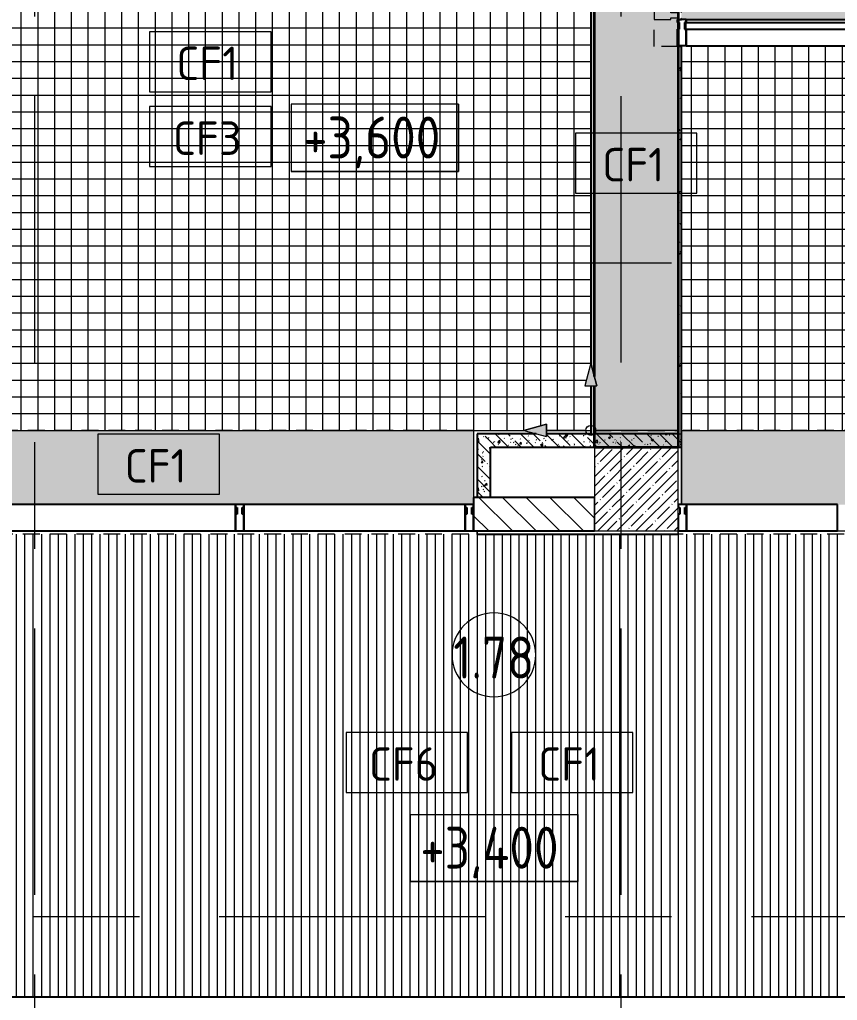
# Model space of a CAD drawing. Header units: millimetres. Extents: x 81676 to 276943, y -8553 to 29000.
# Drawn here: x 107120 to 112000, y 10600 to 16450 of the extents above; entities that cross this region are included whole.
import ezdxf

# ---------------------------------------------------------------- set-up
doc = ezdxf.new("R2010")
doc.units = ezdxf.units.MM
doc.linetypes.add('200_ШТРИХ__ш1_п0_6_', pattern=[160, 100, -60])
doc.linetypes.add('Осевая', pattern=[3175, 635, -476.25, 1587.5, -476.25])
for name, color, linetype, lineweight in [('A-AREA-IDEN', 7, 'Continuous', 9), ('A-CLNG', 7, 'Continuous', 9), ('A-CLNG-1', 7, 'Continuous', 13), ('A-CLNG-IDEN', 7, 'Continuous', 9), ('A-DETL-GENF', 7, 'Continuous', 9), ('A-DETL-MBND', 7, '200_ШТРИХ__ш1_п0_6_', 9), ('A-DETL-MBND-1', 7, 'Continuous', 9), ('A-FLOR', 7, 'Continuous', 9), ('A-FLOR-1', 7, 'Continuous', 35), ('A-GLAZ-CWMG', 7, 'Continuous', 9), ('A-GLAZ-CWMG-1', 7, 'Continuous', 25), ('A-WALL', 7, 'Continuous', 9), ('G-ANNO-DIMS', 7, 'Continuous', 9), ('I-WALL', 7, 'Continuous', 9), ('S-COLS', 7, 'Continuous', 9), ('Оси-2', 7, 'Осевая', 9)]:
    doc.layers.add(name, color=color, linetype=linetype, lineweight=lineweight)
doc.layers.add('A-WALL-2', color=7, linetype='Continuous', lineweight=25, true_color=0x3c3c3c)
doc.layers.add('A-WALL-FNSH-2', color=7, linetype='Continuous', lineweight=13, true_color=0x3c3c3c)
doc.styles.add('GOST Common', font='GOST_Common.ttf', dxfattribs={"width": 0.9, "height": 250})
doc.styles.add('GOST Common_1', font='GOST_Common.ttf', dxfattribs={"height": 200})
pattern_1 = [(45, (0, 0), (-57.024626, 57.024626), []), (45, (57.025, 0), (-57.024626, 57.024626), [100.806, -20.161, 3.353, -16.808])]
pattern_2 = [(135, (0, 0), (-75.43415, -75.43415), [106.68, -17.78, 3.556, -17.78]), (135, (0, 75.39), (-75.43415, -75.43415), []), (50, (0, 0), (127.52922, -11.15758), [13.335, -146.685]), (355, (0, 0), (-24.66966, 133.74002), [10.668, -117.348]), (100.451, (10.63, -0.93), (102.85973, 122.58178), [11.333, -124.663]), (46.184, (0, 35.56), (189.75516, -29.43036), [20.002, -220.027]), (96.636, (15.81, 33.1), (166.1822, 173.1996), [17, -186.995]), (351.184, (0, 35.56), (166.18393, 173.19757), [16.002, -176.022]), (21, (17.78, 26.67), (106.130265, -71.58603), [13.335, -146.685]), (326, (17.78, 26.67), (43.26188, 128.93175), [10.668, -117.348]), (71.451, (26.62, 20.7), (149.39198, 57.34505), [11.333, -124.663]), (37.5, (0, 0), (2.162228, 59.188357), [3.353, -112.573, 3.353, -115.773, -117.793]), (37.5, (0, 0), (2.162228, 59.188357), [-235.052, 3.353, -114.44]), (7.5, (0, 0), (46.773857, 70.126152), [3.353, -64.567, 3.353, -109.906, -44.894]), (7.5, (0, 0), (46.773857, 70.126152), [-181.178, 3.353, -41.542]), (327.5, (-39.65, 0), (94.913671, -4.010093), [3.353, -41.097, 3.353, -135.331, -184.023]), (327.5, (-39.65, 0), (94.913671, -4.010093), [-183.134, 3.353, -180.67]), (317.5, (-57.43, 0), (103.69057, 17.79882), [3.353, -54.432, 3.353, -88.748, -130.683]), (317.5, (-57.43, 0), (103.69057, 17.79882), [-149.885, 3.353, -127.33])]
pattern_3 = [(0, (0, 0), (121.92, 30.48), [10.058, -81.382, 10.058, -81.382, -487.68]), (0, (0, 0), (121.92, 30.48), [-182.88, 10.058, -172.822, 10.058, -81.382, -213.36]), (0, (0, 0), (121.92, 30.48), [-457.2, 10.058, -50.902, 10.058, -142.342]), (120, (45.72, 15.24), (-87.356454, 90.345817), [10.058, -81.382, 10.058, -81.382, -487.68]), (120, (45.72, 15.24), (-87.356454, 90.345817), [-182.88, 10.058, -172.822, 10.058, -81.382, -213.36]), (120, (45.72, 15.24), (-87.356454, 90.345817), [-457.2, 10.058, -50.902, 10.058, -142.342]), (240, (60.96, 76.2), (-34.563546, -120.825817), [10.058, -81.382, 10.058, -81.382, -487.68]), (240, (60.96, 76.2), (-34.563546, -120.825817), [-182.88, 10.058, -172.822, 10.058, -81.382, -213.36]), (240, (60.96, 76.2), (-34.563546, -120.825817), [-457.2, 10.058, -50.902, 10.058, -142.342])]

# ---------------------------------------------------------------- blocks, each defined once
blk = doc.blocks.new('Прямоугольный импост - Импост структурный с накладкой - 160мм Темный-32472260-План потолков с обозначением видов отделки и геометрии 1 этажа в осях 23_1-33')
at = {"layer": 'A-GLAZ-CWMG'}
for p, q in [((111097, 16393), (111097, 16433)), ((112372, 16433), (112372, 16393))]:
    blk.add_line(p, q, dxfattribs=at)
at = {"layer": 'A-GLAZ-CWMG-1'}
for p, q in [((111097, 16433), (111097, 16450)), ((111097, 16450), (112372, 16450)), ((112372, 16433), (112372, 16450)), ((111097, 16433), (112372, 16433)), ((111097, 16293), (111097, 16393)), ((111097, 16393), (112372, 16393)), ((112372, 16393), (112372, 16293)), ((111097, 16293), (112372, 16293))]:
    blk.add_line(p, q, dxfattribs=at)
blk = doc.blocks.new('Прямоугольный импост - Импост структурный с накладкой - 160мм Темный-32354017-План потолков с обозначением видов отделки и геометрии 1 этажа в осях 23_1-33')
at = {"layer": 'A-GLAZ-CWMG-1'}
for p, q in [((106660, 13557), (106660, 13540)), ((108409, 13557), (106660, 13557)), ((106660, 13540), (106660, 13500)), ((108409, 13540), (108409, 13557)), ((108409, 13500), (108409, 13540)), ((106660, 13500), (106660, 13400)), ((108409, 13400), (108409, 13500)), ((106660, 13400), (108409, 13400))]:
    blk.add_line(p, q, dxfattribs=at)
blk = doc.blocks.new('Прямоугольный импост - Импост структурный с накладкой - 160мм Темный-V4-План потолков с обозначением видов отделки и геометрии 1 этажа в осях 23_1-33')
at = {"layer": 'A-GLAZ-CWMG-1'}
for p, q in [((0, 17), (-50, 17)), ((-50, 17), (-50, 0)), ((-50, 0), (-40, 0)), ((-40, 0), (-40, -40)), ((-10, -40), (-10, 0)), ((-10, 0), (0, 0)), ((0, 0), (0, 17)), ((-40, -40), (-50, -40)), ((-50, -40), (-50, -140)), ((0, -40), (-10, -40)), ((0, -140), (0, -40)), ((-50, -140), (0, -140))]:
    blk.add_line(p, q, dxfattribs=at)
blk = doc.blocks.new('Прямоугольный импост - Импост структурный с накладкой - 160мм Темный-32354019-План потолков с обозначением видов отделки и геометрии 1 этажа в осях 23_1-33')
at = {"layer": 'A-GLAZ-CWMG-1'}
for p, q in [((108459, 13557), (108459, 13540)), ((109779, 13557), (108459, 13557)), ((108459, 13540), (108459, 13500)), ((109779, 13540), (109779, 13557)), ((109779, 13500), (109779, 13540)), ((108459, 13500), (108459, 13400)), ((109779, 13400), (109779, 13500)), ((108459, 13400), (109779, 13400))]:
    blk.add_line(p, q, dxfattribs=at)
blk = doc.blocks.new('Прямоугольный импост - Импост структурный с накладкой - 160мм Темный-32354999-План потолков с обозначением видов отделки и геометрии 1 этажа в осях 23_1-33')
at = {"layer": 'A-GLAZ-CWMG-1'}
for p, q in [((111100, 13557), (111100, 13540)), ((112000.4, 13557), (111100, 13557)), ((111100, 13540), (111100, 13500)), ((112000.4, 13540), (112000.4, 13557)), ((112000.4, 13500), (112000.4, 13540)), ((111100, 13500), (111100, 13400)), ((112000.4, 13400), (112000.4, 13500)), ((111100, 13400), (112000.4, 13400))]:
    blk.add_line(p, q, dxfattribs=at)
blk = doc.blocks.new('Прямоугольный импост - Импост структурный с накладкой - 160мм Темный-32356297-План потолков с обозначением видов отделки и геометрии 1 этажа в осях 23_1-33')
at = {"layer": 'A-DETL-MBND'}
for p, q in [((-50, 40), (-50, 140)), ((-50, 140), (0, 140)), ((0, 140), (0, 40)), ((-40, 40), (-50, 40)), ((-50, -3), (-50, 0)), ((-50, 0), (-40, 0)), ((-40, 0), (-40, 40)), ((0, 40), (-10, 40)), ((-10, 40), (-10, 0)), ((-10, 0), (0, 0))]:
    blk.add_line(p, q, dxfattribs=at)
blk = doc.blocks.new('Прямоугольный импост - Импост структурный с накладкой - 160мм Темный-V11-План потолков с обозначением видов отделки и геометрии 1 этажа в осях 23_1-33')
at = {"layer": 'A-GLAZ-CWMG-1'}
for p, q in [((-25, 0), (-25, 17)), ((-25, 17), (25, 17)), ((-15, 0), (-25, 0)), ((-15, -40), (-15, 0)), ((25, 0), (15, 0)), ((15, 0), (15, -40)), ((25, 17), (25, 0)), ((-25, -140), (-25, -40)), ((-25, -40), (-15, -40)), ((15, -40), (25, -40)), ((25, -40), (25, -140)), ((25, -140), (-25, -140))]:
    blk.add_line(p, q, dxfattribs=at)
blk = doc.blocks.new('Прямоугольный импост - Импост структурный с накладкой - 160мм Темный-V10-План потолков с обозначением видов отделки и геометрии 1 этажа в осях 23_1-33')
at = {"layer": 'A-GLAZ-CWMG-1'}
for p, q in [((-50, 0), (-50, 17)), ((-50, 17), (0, 17)), ((-40, 0), (-50, 0)), ((-40, -40), (-40, 0)), ((0, 0), (-10, 0)), ((-10, 0), (-10, -40)), ((0, 17), (0, 0)), ((-50, -140), (-50, -40)), ((-50, -40), (-40, -40)), ((-10, -40), (0, -40)), ((0, -40), (0, -140)), ((0, -140), (-50, -140))]:
    blk.add_line(p, q, dxfattribs=at)
blk = doc.blocks.new('Прямоугольный импост - Импост структурный с накладкой - 160мм Темный-V12-План потолков с обозначением видов отделки и геометрии 1 этажа в осях 23_1-33')
at = {"layer": 'A-GLAZ-CWMG-1'}
for p, q in [((-50, 17), (-23, 17)), ((-50, 17), (-50, 0)), ((-50, 0), (-40, 0)), ((-40, 0), (-40, -40)), ((0, 17), (-23, 17)), ((-10, 0), (0, 0)), ((-10, 0), (-10, -40)), ((0, 0), (0, 17)), ((-40, -40), (-50, -40)), ((-50, -40), (-50, -140)), ((0, -40), (-10, -40)), ((0, -140), (0, -40)), ((-50, -140), (0, -140))]:
    blk.add_line(p, q, dxfattribs=at)
blk = doc.blocks.new('Начало раскладки_красным - Начало раскладки_красным-26104805-План потолков с обозначением видов отделки и геометрии 1 этажа в осях 23_1-33')
at = {"layer": 'A-DETL-GENF'}
for points in [[(-36.2, 264.8), (36.2, 264.8), (0, 400)], [(-264.8, -36.2), (-264.8, 36.2), (-400, 0)]]:
    blk.add_hatch(color=256, dxfattribs=at).paths.add_polyline_path(points)
for p, q in [((0, 400), (-36.2, 264.8)), ((0, 400), (-36.2, 264.8)), ((36.2, 264.8), (0, 400)), ((0, 400), (36.2, 264.8)), ((-36.2, 264.8), (36.2, 264.8)), ((-36.2, 264.8), (36.2, 264.8)), ((0, 30), (0, 264.8)), ((-264.8, 36.2), (-400, 0)), ((-400, 0), (-264.8, 36.2)), ((-400, 0), (-264.8, -36.2)), ((-400, 0), (-264.8, -36.2)), ((-264.8, -36.2), (-264.8, 36.2)), ((-264.8, 36.2), (-264.8, -36.2)), ((-30, 0), (-264.8, 0))]:
    blk.add_line(p, q, dxfattribs=at)
blk.add_circle((0, 0), 30, dxfattribs=at)
blk = doc.blocks.new('Марка_Помещения - Номер-25198446-План потолков с обозначением видов отделки и геометрии 1 этажа в осях 23_1-33')
at = {"layer": 'A-AREA-IDEN'}
for start, end in [(360, 180), (180, 360)]:
    blk.add_arc((0, 0), 2.5, start, end, dxfattribs=at)
blk = doc.blocks.new('М_потолков - Марка_ Имя типа-25382930-План потолков с обозначением видов отделки и геометрии 1 этажа в осях 23_1-33')
at = {"layer": 'A-CLNG-IDEN'}
for p, q in [((3.625, 1.984375), (-3.625, 1.984375)), ((-3.625, 1.984375), (-3.625, -1.59375)), ((3.625, -1.59375), (3.625, 1.984375)), ((-3.625, -1.59375), (3.625, -1.59375))]:
    blk.add_line(p, q, dxfattribs=at)
blk = doc.blocks.new('М_потолков - Марка_ Имя типа 2-25382932-План потолков с обозначением видов отделки и геометрии 1 этажа в осях 23_1-33')
at = {"layer": 'A-CLNG-IDEN'}
for p, q in [((3.625, 1.984375), (-3.625, 1.984375)), ((-3.625, 1.984375), (-3.625, -1.59375)), ((3.625, -1.59375), (3.625, 1.984375)), ((-3.625, -1.59375), (3.625, -1.59375))]:
    blk.add_line(p, q, dxfattribs=at)
blk = doc.blocks.new('Высотные отметки - 10х4_h_-17668695-План потолков с обозначением видов отделки и геометрии 1 этажа в осях 23_1-33')
at = {"layer": 'G-ANNO-DIMS'}
for p, q in [((-5, 4), (-5, 0)), ((5, 4), (-5, 4)), ((5, 4), (-5, 4)), ((-5, 4), (-5, 0)), ((5, 4), (5, 0)), ((5, 0), (5, 4)), ((5, 0), (-5, 0)), ((-5, 0), (5, 0))]:
    blk.add_line(p, q, dxfattribs=at)

msp = doc.modelspace()

# ---------------------------------------------------------------- hatches: boundary and pattern name
at = {"layer": 'A-CLNG'}
h = msp.add_hatch(dxfattribs=at)
h.set_pattern_fill('FP_4', color=256, style=0, pattern_type=2)
h.set_pattern_definition([(45, (0, 0), (-70.71068, 70.71068), []), (135, (0, 0), (-70.71068, -70.71068), [])])
h.paths.add_polyline_path([(111070, 16450), (111070, 18600), (111050, 18600), (111050, 16450)])
at = {"layer": 'A-DETL-MBND'}
h = msp.add_hatch(dxfattribs=at)
h.set_pattern_fill('FP_25', color=256, style=0, pattern_type=2)
h.set_pattern_definition([(0, (109530, 16300), (0, 100), []), (90, (109530, 16300), (-100, 6e-15), [])])
h.paths.add_polyline_path([(116121, 13620), (117390.9, 13620), (117525.2, 13656.1), (117525.3, 13620), (117790, 13620), (117790, 13884.8), (117753.6, 13884.7), (117790, 14020), (117790, 16229), (116120.4, 16229), (116120.4, 13620)])
h.paths.add_polyline_path([(115542.6, 14000), (115580, 14000), (115580, 14264.8), (115542.6, 14264.7), (115578.8, 14400), (115580, 14395.4), (115580, 16293), (111070, 16293), (111070, 14000), (115179.9, 14000), (115314.2, 14036.1), (115314.3, 14000)])
h.paths.add_polyline_path([(106070, 14000), (110129.9, 14000), (110264.2, 14036.1), (110264.3, 14000), (110529, 14000), (110529, 14264.8), (110492.6, 14264.7), (110529, 14400), (110529, 19120), (106070, 19120), (106070, 15583.2)])
h.paths.add_polyline_path([(105129, 14000), (105129.9, 14000), (105264.2, 14036.1), (105264.3, 14000), (105530, 14000), (105530, 14264.8), (105492.6, 14264.7), (105528.8, 14400), (105530, 14395.4), (105530, 19120), (100820, 19120), (100820, 17750), (101418, 17750), (101418, 14000), (104475.1, 14000)])
h = msp.add_hatch(dxfattribs=at)
h.set_pattern_fill('FP_32', color=256, style=0, pattern_type=2)
h.set_pattern_definition([(270, (98801.686, 2746.686), (50, 3e-15), [])])
h.paths.add_polyline_path([(119120.3, 10620), (121190, 10620), (121190, 12430), (120360, 12430), (120360, 13380), (98720, 13380), (98720, 11340), (100829, 11340), (100829, 10620), (116457.5, 10620)])
at = {"layer": 'A-DETL-MBND-1'}
for points in [[(111050, 14000), (111050, 16290), (110907, 16290), (110907, 18550), (110857, 18550), (110857, 18580), (110550, 18580), (110550, 14320.9), (110565.1, 14264.8), (110550, 14264.7), (110550, 14000), (111039.4, 14000)], [(109789, 13557), (109829, 13557), (109829, 14000), (106070, 14000), (106070, 13600), (106610, 13600), (106610, 13557), (109779, 13557)], [(115581.4, 13557), (115580.4, 14000), (115314.2, 14000), (115314.3, 13963.6), (115179, 14000), (111070, 14000), (111070, 13557), (115570.4, 13557)]]:
    msp.add_hatch(color=256, dxfattribs=at).paths.add_polyline_path(points)
h = msp.add_hatch(color=256, dxfattribs=at)
h.paths.add_polyline_path([(115600.4, 16450), (115600.4, 18530), (115530.4, 18530), (115530.4, 18600), (111070, 18600), (111070, 16450), (115590.4, 16450)])
h.paths.add_polyline_path([(117103.7, 16520), (117740, 16520), (117740, 18600), (116170.4, 18600), (116170.4, 18530), (116100.4, 18530), (116100.4, 16520), (116457.5, 16520)])
at = {"layer": 'A-FLOR'}
h = msp.add_hatch(dxfattribs=at)
h.set_pattern_fill('FP_1', color=256, style=0, pattern_type=2)
h.set_pattern_definition(pattern_1)
h.paths.add_polyline_path([(97639, 11100), (100589, 11100), (100589, 11320), (97639, 11320)])
h.paths.add_polyline_path([(116100.4, 13900), (116100.4, 16450), (115600.4, 16450), (115600.4, 14319.3), (115615.1, 14264.8), (115600.4, 14264.7), (115600.4, 13900), (115791.8, 13900)])
h.paths.add_polyline_path([(111050, 13900), (111050, 18600), (110550, 18600), (110550, 14320.9), (110565.1, 14264.8), (110550, 14264.7), (110550, 13900), (110565.1, 13900)])
h.paths.add_polyline_path([(106050, 13900), (106050, 20900), (105550, 20900), (105550, 14320.9), (105565.1, 14264.8), (105550, 14264.7), (105550, 13900), (105806.5, 13900)])
h.paths.add_polyline_path([(115600.4, 19100), (116100.4, 19100), (116100.4, 20900), (115600.4, 20900), (115600.4, 20240.7)])
at = {"layer": 'I-WALL'}
h = msp.add_hatch(dxfattribs=at)
h.set_pattern_fill('FP_21', color=256, style=0, pattern_type=2)
h.set_pattern_definition(pattern_3)
h.paths.add_polyline_path([(110550, 13980), (110548.9, 14264.8), (110530, 14264.7), (110530, 13980)])
h.paths.add_polyline_path([(110550, 14320.9), (110550, 19170), (110530, 19170), (110530, 14395.4), (110548.7, 14325.9)])
h = msp.add_hatch(dxfattribs=at)
h.set_pattern_fill('FP_21', color=256, style=0, pattern_type=2)
h.set_pattern_definition(pattern_3)
h.paths.add_polyline_path([(111070, 13980), (111070, 16290), (111050, 16290), (111050, 13980)])
h = msp.add_hatch(dxfattribs=at)
h.set_pattern_fill('FP_5', color=256, style=0, pattern_type=2)
h.set_pattern_definition(pattern_2)
h.paths.add_polyline_path([(109930, 13600), (109930, 13980), (109850, 13980), (109850, 13600)])
h = msp.add_hatch(dxfattribs=at)
h.set_pattern_fill('FP_5', color=256, style=0, pattern_type=2)
h.set_pattern_definition(pattern_2)
h.paths.add_polyline_path([(110129, 13900), (111070, 13900), (111070, 13980), (110264.2, 13980), (110264.3, 13963.6), (110202.9, 13980), (109930, 13980), (109930, 13900)])
h = msp.add_hatch(dxfattribs=at)
h.set_pattern_fill('FP_3', color=256, style=0, pattern_type=2)
h.set_pattern_definition([(135, (0, 0), (-70.71068, -70.71068), [])])
h.paths.add_polyline_path([(110466.3, 13400), (110550, 13400), (110550, 13600), (109829, 13600), (109829, 13400)])
h.paths.add_polyline_path([(105550, 13400), (105550, 13600), (105400, 13600), (105400, 13400)])
h.paths.add_polyline_path([(101100, 13400), (101398, 13400), (101398, 13600), (101100, 13600)])
h.paths.add_polyline_path([(106050, 13400), (106610, 13400), (106610, 13600), (106050, 13600)])
at = {"layer": 'S-COLS'}
h = msp.add_hatch(dxfattribs=at)
h.set_pattern_fill('FP_1', color=256, style=0, pattern_type=2)
h.set_pattern_definition(pattern_1)
h.paths.add_polyline_path([(110550, 13400), (111050, 13400), (111050, 13900), (110550, 13900), (110550, 13600)])

# ---------------------------------------------------------------- linework, layer by layer
at = {"layer": 'A-CLNG-1'}
msp.add_line((111050, 16450), (111070, 16450), dxfattribs=at)
at = {"layer": 'A-DETL-MBND'}
for p, q in [((110529, 14399.1), (110529, 19120)), ((110907, 16290), (110907, 16450)), ((111050, 16290), (110907, 16290)), ((111070, 16293), (111070, 16290)), ((110529, 14000), (110529, 14264.8)), ((109830, 14000), (106070, 14000)), ((109830, 14000), (110129.9, 14000)), ((109830, 13600), (109830, 14000)), ((110264.2, 14000), (110529, 14000)), ((110550, 14001), (111050, 14001)), ((110550, 14000), (111050, 14000)), ((111050, 14000), (110550, 14000)), ((115179.9, 14000), (111070, 14000)), ((111070, 13900), (111070, 13557)), ((109850, 13400), (109850, 13380)), ((111050, 13380), (111050, 13400)), ((120360, 13380), (106610, 13380)), ((100829, 10620), (121190, 10620))]:
    msp.add_line(p, q, dxfattribs=at)
at = {"layer": 'A-FLOR-1'}
for p, q in [((110550, 14320.9), (110550, 18600)), ((111050, 18600), (111050, 13900)), ((110550, 13900), (110550, 14264.8)), ((110550, 13900), (111050, 13900))]:
    msp.add_line(p, q, dxfattribs=at)
at = {"layer": 'A-WALL'}
for p, q in [((110530, 13980), (110550, 13980)), ((111050, 13980), (111070, 13980)), ((110550, 13400), (110550, 13600))]:
    msp.add_line(p, q, dxfattribs=at)
at = {"layer": 'A-WALL-2'}
for p, q in [((110530, 19170), (110530, 14395.4)), ((110550, 14320.9), (110550, 18600)), ((111070, 16290), (111050, 16290)), ((111070, 13900), (111070, 16290)), ((110530, 14264.8), (110530, 13980)), ((110550, 13980), (110550, 14264.8)), ((109850, 13980), (109850, 13600)), ((110202.9, 13980), (109850, 13980)), ((110530, 13980), (110264.2, 13980)), ((111050, 13980), (110550, 13980)), ((109930, 13600), (109930, 13900)), ((109930, 13900), (111070, 13900)), ((110550, 13600), (109829, 13600)), ((109829, 13600), (109829, 13400)), ((109829, 13400), (110550, 13400))]:
    msp.add_line(p, q, dxfattribs=at)
at = {"layer": 'A-WALL-FNSH-2'}
for p, q in [((111071, 16293), (111070, 16293)), ((111070, 16293), (111070, 16290)), ((111071, 14000.5), (111071, 16293)), ((109830, 14001), (109829, 14001)), ((109829, 14001), (109829, 13600)), ((109830, 13600), (109830, 14001)), ((111070, 14000.5), (111071, 14000.5)), ((111071, 14000), (111070, 14000)), ((111071, 13557), (111071, 14000)), ((111070, 13900), (111070, 13557)), ((111070, 13557), (111071, 13557)), ((109849, 13400), (109849, 13379)), ((109850, 13380), (109850, 13400)), ((109849, 13379), (111051, 13379)), ((111050, 13380), (109850, 13380)), ((111050, 13390), (111050, 13380)), ((111051, 13390), (111050, 13390)), ((111051, 13379), (111051, 13390)), ((100829, 10620), (121190, 10620)), ((121189, 10621), (100830, 10621))]:
    msp.add_line(p, q, dxfattribs=at)
at = {"layer": 'G-ANNO-DIMS'}
msp.add_line((109924.4, 11309), (109951, 11309), dxfattribs=at)
at = {"layer": 'S-COLS'}
for p, q in [((111050, 13900), (110550, 13900)), ((110550, 13900), (110550, 13600)), ((111050, 13400), (111050, 13900)), ((110550, 13600), (110550, 13400)), ((110550, 13400), (111050, 13400))]:
    msp.add_line(p, q, dxfattribs=at)
at = {"layer": 'Оси-2'}
for p, q in [((107210, 593.7), (107210, 19528.3)), ((110710, 593.7), (110710, 19528.3)), ((84975.6, 15000), (122160, 15000)), ((84975.6, 13400), (119719, 13400)), ((84975.6, 11100), (120319, 11100))]:
    msp.add_line(p, q, dxfattribs=at)

# ---------------------------------------------------------------- block references
at = {"layer": 'A-AREA-IDEN', "xscale": 99.99999999999993, "yscale": 99.99999999999993, "zscale": 99.99999999999993}
msp.add_blockref('Марка_Помещения - Номер-25198446-План потолков с обозначением видов отделки и геометрии 1 этажа в осях 23_1-33', (109950.5, 12661.1), dxfattribs=at)
at = {"layer": 'A-CLNG-IDEN', "xscale": 99.99999999999993, "yscale": 99.99999999999993, "zscale": 99.99999999999993}
for name, p in [('М_потолков - Марка_ Имя типа-25382930-План потолков с обозначением видов отделки и геометрии 1 этажа в осях 23_1-33', (108258.4, 16179.6)), ('М_потолков - Марка_ Имя типа 2-25382932-План потолков с обозначением видов отделки и геометрии 1 этажа в осях 23_1-33', (108258.4, 15732.8)), ('М_потолков - Марка_ Имя типа-25382930-План потолков с обозначением видов отделки и геометрии 1 этажа в осях 23_1-33', (110800, 15575)), ('М_потолков - Марка_ Имя типа-25382930-План потолков с обозначением видов отделки и геометрии 1 этажа в осях 23_1-33', (107950, 13778.5)), ('М_потолков - Марка_ Имя типа-25382930-План потолков с обозначением видов отделки и геометрии 1 этажа в осях 23_1-33', (109430.4, 12000)), ('М_потолков - Марка_ Имя типа-25382930-План потолков с обозначением видов отделки и геометрии 1 этажа в осях 23_1-33', (110417.4, 12000))]:
    msp.add_blockref(name, p, dxfattribs=at)
at = {"layer": 'A-DETL-GENF', "rotation": 0.03359668727813597}
msp.add_blockref('Начало раскладки_красным - Начало раскладки_красным-26104805-План потолков с обозначением видов отделки и геометрии 1 этажа в осях 23_1-33', (110529, 14000), dxfattribs=at)
at = {"layer": 'A-DETL-MBND', "extrusion": (0, 0, -1), "rotation": 270}
msp.add_blockref('Прямоугольный импост - Импост структурный с накладкой - 160мм Темный-32356297-План потолков с обозначением видов отделки и геометрии 1 этажа в осях 23_1-33', (-111047, 16450), dxfattribs=at)
at = {"layer": 'A-GLAZ-CWMG'}
for name, p in [('Прямоугольный импост - Импост структурный с накладкой - 160мм Темный-32354017-План потолков с обозначением видов отделки и геометрии 1 этажа в осях 23_1-33', (0, 0)), ('Прямоугольный импост - Импост структурный с накладкой - 160мм Темный-32354019-План потолков с обозначением видов отделки и геометрии 1 этажа в осях 23_1-33', (0, 0)), ('Прямоугольный импост - Импост структурный с накладкой - 160мм Темный-V4-План потолков с обозначением видов отделки и геометрии 1 этажа в осях 23_1-33', (109829, 13540)), ('Прямоугольный импост - Импост структурный с накладкой - 160мм Темный-32354999-План потолков с обозначением видов отделки и геометрии 1 этажа в осях 23_1-33', (0, 0))]:
    msp.add_blockref(name, p, dxfattribs=at)
at = {"layer": 'A-GLAZ-CWMG', "extrusion": (0, 0, -1)}
for name, p in [('Прямоугольный импост - Импост структурный с накладкой - 160мм Темный-V11-План потолков с обозначением видов отделки и геометрии 1 этажа в осях 23_1-33', (-108434, 13540)), ('Прямоугольный импост - Импост структурный с накладкой - 160мм Темный-V10-План потолков с обозначением видов отделки и геометрии 1 этажа в осях 23_1-33', (-111050, 13540))]:
    msp.add_blockref(name, p, dxfattribs=at)
at = {"layer": 'A-GLAZ-CWMG-1', "extrusion": (0, 0, -1)}
msp.add_blockref('Прямоугольный импост - Импост структурный с накладкой - 160мм Темный-V12-План потолков с обозначением видов отделки и геометрии 1 этажа в осях 23_1-33', (-111047, 16433), dxfattribs=at)
at = {"layer": 'A-GLAZ-CWMG-1'}
msp.add_blockref('Прямоугольный импост - Импост структурный с накладкой - 160мм Темный-32472260-План потолков с обозначением видов отделки и геометрии 1 этажа в осях 23_1-33', (0, 0), dxfattribs=at)
at = {"layer": 'G-ANNO-DIMS', "xscale": 99.99999999999993, "yscale": 99.99999999999993, "zscale": 99.99999999999993}
msp.add_blockref('Высотные отметки - 10х4_h_-17668695-План потолков с обозначением видов отделки и геометрии 1 этажа в осях 23_1-33', (109240, 15545), dxfattribs=at)
at = {"layer": 'G-ANNO-DIMS', "extrusion": (0, 0, -1), "xscale": 99.99999999999993, "yscale": 99.99999999999993, "zscale": 99.99999999999993}
msp.add_blockref('Высотные отметки - 10х4_h_-17668695-План потолков с обозначением видов отделки и геометрии 1 этажа в осях 23_1-33', (-109951, 11309), dxfattribs=at)

# ---------------------------------------------------------------- texts
at = {"layer": 'A-AREA-IDEN', "insert": (109708.6, 12769.7), "char_height": 250, "width": 606.076, "attachment_point": 1, "style": 'GOST Common'}
msp.add_mtext('1.78', dxfattribs=at)
at = {"layer": 'A-CLNG-IDEN', "char_height": 200, "attachment_point": 1, "style": 'GOST Common_1'}
for s, insert, width in [('CF1', (108055.6, 16289.3), 472.996), ('CF3', (108035.6, 15842.6), 521.097), ('CF1', (110597.2, 15684.7), 472.996), ('CF1', (107747.2, 13888.2), 472.996), ('CF6', (109204.6, 12109.7), 529.114), ('CF1', (110214.6, 12109.7), 472.996)]:
    msp.add_mtext(s, dxfattribs=dict(at, insert=insert, width=width))
at = {"layer": 'G-ANNO-DIMS', "char_height": 250, "attachment_point": 1, "line_spacing_factor": 1.022761, "style": 'GOST Common'}
for s, insert, width in [('+3,600', (108811.3, 15871.7), 1028.823), ('+3,400', (109511, 11635.7), 1055.976)]:
    msp.add_mtext(s, dxfattribs=dict(at, insert=insert, width=width))

doc.saveas('drawing.dxf')
